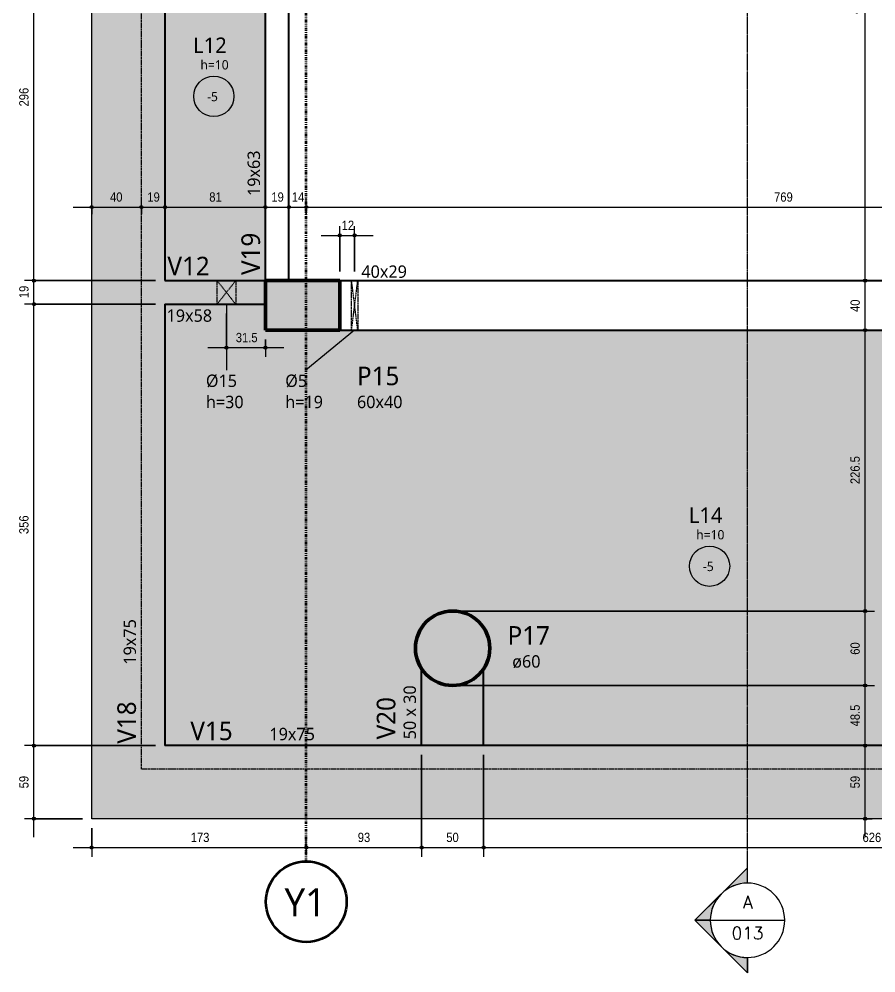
# Model space of a CAD drawing. Header units: centimetres. Extents: x -1968 to 25888, y -1244 to 84208.
# Drawn here: x -1238 to -547, y -1244 to -475 of the extents above; entities that cross this region are included whole.
import ezdxf

# ---------------------------------------------------------------- set-up
doc = ezdxf.new("R2010")
doc.units = ezdxf.units.CM
for name, pattern in [('Aligning Line', [0.635, 0.3175, -0.3175]), ('Centro de 6 mm', [1.32, 0.6, -0.24, 0.24, -0.24]), ('Dash dot', [1.5875, 0.635, -0.47625, 0, -0.47625]), ('Traço', [0.635, 0.3175, -0.3175])]:
    doc.linetypes.add(name, pattern=pattern)
for name, color, linetype, lineweight in [('A-ANNO-DIMS', 7, 'Continuous', 9), ('A-ANNO-DIMS-50', 7, 'Continuous', 9), ('A-FLOR', 7, 'Continuous', 18), ('A-FLOR-IDEN', 7, 'Continuous', 9), ('A-GENM', 7, 'Continuous', 18), ('A-GENM-HDLN', 7, 'Traço', 18), ('A-GENM-IDEN', 7, 'Continuous', 9), ('G-ANNO-SYMB', 7, 'Continuous', 9), ('S-BEAM', 7, 'Continuous', 18), ('S-BEAM-IDEN', 7, 'Continuous', 9), ('S-COLS', 7, 'Continuous', 18), ('S-COLS-IDEN', 7, 'Continuous', 9), ('S-GRID', 7, 'Continuous', 9), ('S-GRID-IDEN', 7, 'Continuous', 9)]:
    doc.layers.add(name, color=color, linetype=linetype, lineweight=lineweight)
doc.layers.add('A-DETL', color=7, linetype='Continuous', lineweight=18, true_color=0x00a600)
doc.styles.add('Fira Sans', font='', dxfattribs={"width": 0.9, "height": 7.5})
doc.styles.add('Gadugi', font='gadugi.ttf', dxfattribs={"height": 10})
doc.styles.add('Gadugi_1', font='gadugi.ttf', dxfattribs={"height": 15})
doc.styles.add('Gadugi_2', font='gadugi.ttf', dxfattribs={"height": 7.5})
doc.styles.add('Gadugi_3', font='gadugi.ttf', dxfattribs={"height": 12.5})
doc.styles.add('Gadugi_5', font='gadugi.ttf', dxfattribs={"height": 22.5})
doc.styles.add('RomanD', font='romand__.ttf', dxfattribs={"height": 10})
doc.styles.get('Fira Sans').set_extended_font_data('Fira Sans')
doc.dimstyles.new('PED_R80_1_5mm_ACIMA_As_ESQ__R00', dxfattribs={"dimscale": 30.48, "dimtxt": 10.229846, "dimasz": 0.328084, "dimexe": 0.246063, "dimexo": 0.246063, "dimgap": 0.049213, "dimtad": 1, "dimdec": 1, "dimrnd": 0.5, "dimdsep": 46, "dimtxsty": 'Fira Sans', "dimblk1": 'DOTSMALL', "dimblk2": 'DOTSMALL', "dimsah": 1, "dimcen": 0.09, "dimdle": 0.492126, "dimazin": 0, "dimtfac": 1, "dimtdec": 4, "dimtix": 1, "dimtmove": 0, "dimatfit": 3, "dimfxl": 1, "dimtvp": 1, "dimtolj": 1, "dimtzin": 0, "dimarcsym": 2})

# ---------------------------------------------------------------- blocks, each defined once
blk = doc.blocks.new('PED_FURO_CIRCULAR_R04_2020 _INSTÂNCIA_ - FURO CIRC-3757155-PL100 - FORMA DO PAVIMENTO TIPO')
at = {"layer": 'A-GENM-HDLN'}
for p, q in [((7.5, -9.5), (-7.5, 9.5)), ((-7.5, -9.5), (7.5, 9.5)), ((-7.5, -9.5), (-7.5, 9.5)), ((7.5, 9.5), (7.5, -9.5))]:
    blk.add_line(p, q, dxfattribs=at)
blk = doc.blocks.new('PED_FURO_CIRCULAR_R04_2020 _INSTÂNCIA_ - FURO CIRC-3759319-PL100 - FORMA DO PAVIMENTO TIPO')
at = {"layer": 'A-GENM-HDLN'}
for p, q in [((2.5, -20), (-2.5, 20)), ((-2.5, -20), (2.5, 20)), ((-2.5, -20), (-2.5, 20)), ((2.5, 20), (2.5, -20))]:
    blk.add_line(p, q, dxfattribs=at)
blk = doc.blocks.new('PED_TAG_LAJE_R01 - TÍTULO_ESPESSURA_REBAIXO-2413107-PL100 - FORMA DO PAVIMENTO TIPO')
at = {"layer": 'A-FLOR-IDEN'}
blk.add_circle((-0.046, -0.667), 0.325, dxfattribs=at)
blk = doc.blocks.new('Corte - M_Cabeça do corte - Preenchida-2060824-PL100 - FORMA DO PAVIMENTO TIPO')
at = {"layer": 'G-ANNO-SYMB'}
h = blk.add_hatch(color=256, dxfattribs=at)
edge = h.paths.add_edge_path(flags=0)
edge.add_line((-0.6, 0.849), (-0.6, 0.6))
edge.add_arc((-0.6, 0), 0.6, 90, 135)
edge.add_line((-1.024, 0.424), (-0.6, 0.849))
h = blk.add_hatch(color=256, dxfattribs=at)
edge = h.paths.add_edge_path(flags=0)
edge.add_line((-0.6, 0.849), (-0.176, 0.424))
edge.add_arc((-0.6, 0), 0.6, 45, 90)
edge.add_line((-0.6, 0.6), (-0.6, 0.849))
h = blk.add_hatch(color=256, dxfattribs=at)
edge = h.paths.add_edge_path(flags=0)
edge.add_line((-1.449, 0), (-1.024, 0.424))
edge.add_arc((-0.6, 0), 0.6, 135, 180)
edge.add_line((-1.2, 0), (-1.449, 0))
h = blk.add_hatch(color=256, dxfattribs=at)
edge = h.paths.add_edge_path(flags=0)
edge.add_line((0.249, 0), (0, 0))
edge.add_arc((-0.6, 0), 0.6, 360, 405)
edge.add_line((-0.176, 0.424), (0.249, 0))
for p, q in [((-0.6, 0.849), (-1.449, 0)), ((-0.6, 0.849), (-1.024, 0.424)), ((-0.6, 0.849), (0.249, 0)), ((-0.6, 0.6), (-0.6, 0.849)), ((-0.6, 0.849), (-0.6, 0.6)), ((-0.176, 0.424), (-0.6, 0.849)), ((-1.024, 0.424), (-1.449, 0)), ((0.249, 0), (-0.176, 0.424)), ((-1.449, 0), (-1.2, 0)), ((0, 0), (0.249, 0)), ((-1.2, 0), (-1.449, 0)), ((0, 0), (0.249, 0))]:
    blk.add_line(p, q, dxfattribs=at)
for start, end in [(360, 180), (90, 135), (45, 90), (135, 180), (360, 45), (180, 360)]:
    blk.add_arc((-0.6, 0), 0.6, start, end, dxfattribs=at)
blk = doc.blocks.new('Eixo - Y1-2173029-PL100 - FORMA DO PAVIMENTO TIPO')
at = {"layer": 'S-GRID-IDEN', "color": 6, "lineweight": 35, "true_color": 0xff00ff}
blk.add_circle((0, 0), 0.65, dxfattribs=at)
blk = doc.blocks.new('DIMBLOCK1-PL100 - FORMA DO PAVIMENTO TIPO')
at = {"layer": 'A-ANNO-DIMS-50', "true_color": 0x000032}
h = blk.add_hatch(color=178, dxfattribs=at)
edge = h.paths.add_edge_path(flags=0)
edge.add_arc((-1226.08, -1060.75), 1.25, 0, 360)
h = blk.add_hatch(color=178, dxfattribs=at)
edge = h.paths.add_edge_path(flags=0)
edge.add_arc((-1226.08, -1119.75), 1.25, 0, 360)
at = {"layer": 'A-ANNO-DIMS-50', "color": 178, "true_color": 0x000032}
for p, q in [((-1128, -1060.75), (-1233.58, -1060.75)), ((-1226.08, -1134.75), (-1226.08, -1060.75)), ((-1226.08, -1060.75), (-1128, -1060.75)), ((-1187, -1119.75), (-1233.58, -1119.75)), ((-1226.08, -1119.75), (-1187, -1119.75))]:
    blk.add_line(p, q, dxfattribs=at)
for centre in [(-1226.08, -1060.75), (-1226.08, -1119.75)]:
    blk.add_circle(centre, 1.25, dxfattribs=at)
at = {"layer": 'A-ANNO-DIMS-50', "color": 0, "insert": (-1237.97, -1095.23), "char_height": 7.5, "width": 11.9611, "attachment_point": 1, "rotation": 90, "line_spacing_factor": 1.049215, "style": 'Fira Sans'}
blk.add_mtext('59', dxfattribs=at)
blk = doc.blocks.new('_DotSmall')
at = {"color": 0, "linetype": 'ByBlock', "const_width": 0.5}
blk.add_lwpolyline([(-0.0625, 0, 1), (0.0625, 0, 1)], format="xyb", close=True, dxfattribs=at)
blk = doc.blocks.new('DIMBLOCK2-PL100 - FORMA DO PAVIMENTO TIPO')
at = {"layer": 'A-ANNO-DIMS-50', "true_color": 0x000032}
h = blk.add_hatch(color=178, dxfattribs=at)
edge = h.paths.add_edge_path(flags=0)
edge.add_arc((-1226.08, -704.75), 1.25, 0, 360)
h = blk.add_hatch(color=178, dxfattribs=at)
edge = h.paths.add_edge_path(flags=0)
edge.add_arc((-1226.08, -1060.75), 1.25, 0, 360)
at = {"layer": 'A-ANNO-DIMS-50', "color": 178, "true_color": 0x000032}
for p, q in [((-1128, -704.75), (-1233.58, -704.75)), ((-1226.08, -1060.75), (-1226.08, -704.75)), ((-1226.08, -704.75), (-1128, -704.75)), ((-1128, -1060.75), (-1233.58, -1060.75)), ((-1226.08, -1060.75), (-1128, -1060.75))]:
    blk.add_line(p, q, dxfattribs=at)
for centre in [(-1226.08, -704.75), (-1226.08, -1060.75)]:
    blk.add_circle(centre, 1.25, dxfattribs=at)
at = {"layer": 'A-ANNO-DIMS-50', "color": 0, "insert": (-1237.97, -890.16), "char_height": 7.5, "width": 17.7842, "attachment_point": 1, "rotation": 90, "line_spacing_factor": 1.049215, "style": 'Fira Sans'}
blk.add_mtext('356', dxfattribs=at)
blk = doc.blocks.new('DIMBLOCK3-PL100 - FORMA DO PAVIMENTO TIPO')
at = {"layer": 'A-ANNO-DIMS-50', "true_color": 0x000032}
h = blk.add_hatch(color=178, dxfattribs=at)
edge = h.paths.add_edge_path(flags=0)
edge.add_arc((-1226.08, -685.75), 1.25, 0, 360)
h = blk.add_hatch(color=178, dxfattribs=at)
edge = h.paths.add_edge_path(flags=0)
edge.add_arc((-1226.08, -704.75), 1.25, 0, 360)
at = {"layer": 'A-ANNO-DIMS-50', "color": 178, "true_color": 0x000032}
for p, q in [((-1128, -685.75), (-1233.58, -685.75)), ((-1226.08, -704.75), (-1226.08, -685.75)), ((-1226.08, -685.75), (-1128, -685.75)), ((-1128, -704.75), (-1233.58, -704.75)), ((-1226.08, -704.75), (-1128, -704.75))]:
    blk.add_line(p, q, dxfattribs=at)
for centre in [(-1226.08, -685.75), (-1226.08, -704.75)]:
    blk.add_circle(centre, 1.25, dxfattribs=at)
at = {"layer": 'A-ANNO-DIMS-50', "color": 0, "insert": (-1237.97, -699.91), "char_height": 7.5, "width": 11.1741, "attachment_point": 1, "rotation": 90, "line_spacing_factor": 1.049215, "style": 'Fira Sans'}
blk.add_mtext('19', dxfattribs=at)
blk = doc.blocks.new('DIMBLOCK4-PL100 - FORMA DO PAVIMENTO TIPO')
at = {"layer": 'A-ANNO-DIMS-50', "true_color": 0x000032}
h = blk.add_hatch(color=178, dxfattribs=at)
edge = h.paths.add_edge_path(flags=0)
edge.add_arc((-1226.08, -389.75), 1.25, 0, 360)
h = blk.add_hatch(color=178, dxfattribs=at)
edge = h.paths.add_edge_path(flags=0)
edge.add_arc((-1226.08, -685.75), 1.25, 0, 360)
at = {"layer": 'A-ANNO-DIMS-50', "color": 178, "true_color": 0x000032}
for p, q in [((-1147, -389.75), (-1233.58, -389.75)), ((-1226.08, -685.75), (-1226.08, -389.75)), ((-1226.08, -389.75), (-1147, -389.75)), ((-1128, -685.75), (-1233.58, -685.75)), ((-1226.08, -685.75), (-1128, -685.75))]:
    blk.add_line(p, q, dxfattribs=at)
for centre in [(-1226.08, -389.75), (-1226.08, -685.75)]:
    blk.add_circle(centre, 1.25, dxfattribs=at)
at = {"layer": 'A-ANNO-DIMS-50', "color": 0, "insert": (-1237.97, -545.23), "char_height": 7.5, "width": 17.9416, "attachment_point": 1, "rotation": 90, "line_spacing_factor": 1.049215, "style": 'Fira Sans'}
blk.add_mtext('296', dxfattribs=at)
blk = doc.blocks.new('DIMBLOCK15-PL100 - FORMA DO PAVIMENTO TIPO')
at = {"layer": 'A-ANNO-DIMS-50', "true_color": 0x000032}
h = blk.add_hatch(color=178, dxfattribs=at)
edge = h.paths.add_edge_path(flags=0)
edge.add_arc((-555.81, -1060.75), 1.25, 0, 360)
h = blk.add_hatch(color=178, dxfattribs=at)
edge = h.paths.add_edge_path(flags=0)
edge.add_arc((-555.81, -1119.75), 1.25, 0, 360)
at = {"layer": 'A-ANNO-DIMS-50', "color": 178, "true_color": 0x000032}
for p, q in [((-550.08, -1060.75), (-563.31, -1060.75)), ((-555.81, -1134.75), (-555.81, -1060.75)), ((-555.81, -1060.75), (-550.08, -1060.75)), ((-550.08, -1119.75), (-563.31, -1119.75)), ((-555.81, -1119.75), (-550.08, -1119.75))]:
    blk.add_line(p, q, dxfattribs=at)
for centre in [(-555.81, -1060.75), (-555.81, -1119.75)]:
    blk.add_circle(centre, 1.25, dxfattribs=at)
at = {"layer": 'A-ANNO-DIMS-50', "color": 0, "insert": (-567.7, -1095.23), "char_height": 7.5, "width": 11.9611, "attachment_point": 1, "rotation": 90, "line_spacing_factor": 1.049215, "style": 'Fira Sans'}
blk.add_mtext('59', dxfattribs=at)
blk = doc.blocks.new('DIMBLOCK16-PL100 - FORMA DO PAVIMENTO TIPO')
at = {"layer": 'A-ANNO-DIMS-50', "true_color": 0x000032}
h = blk.add_hatch(color=178, dxfattribs=at)
edge = h.paths.add_edge_path(flags=0)
edge.add_arc((-555.81, -1012.25), 1.25, 0, 360)
h = blk.add_hatch(color=178, dxfattribs=at)
edge = h.paths.add_edge_path(flags=0)
edge.add_arc((-555.81, -1060.75), 1.25, 0, 360)
at = {"layer": 'A-ANNO-DIMS-50', "color": 178, "true_color": 0x000032}
for p, q in [((-881, -1012.25), (-548.31, -1012.25)), ((-555.81, -1012.25), (-881, -1012.25)), ((-555.81, -1060.75), (-555.81, -1012.25)), ((-550.08, -1060.75), (-563.31, -1060.75)), ((-555.81, -1060.75), (-550.08, -1060.75))]:
    blk.add_line(p, q, dxfattribs=at)
for centre in [(-555.81, -1012.25), (-555.81, -1060.75)]:
    blk.add_circle(centre, 1.25, dxfattribs=at)
at = {"layer": 'A-ANNO-DIMS-50', "color": 0, "insert": (-567.7, -1045.29), "char_height": 7.5, "width": 21.0892, "attachment_point": 1, "rotation": 90, "line_spacing_factor": 1.049215, "style": 'Fira Sans'}
blk.add_mtext('48.5', dxfattribs=at)
blk = doc.blocks.new('DIMBLOCK17-PL100 - FORMA DO PAVIMENTO TIPO')
at = {"layer": 'A-ANNO-DIMS-50', "true_color": 0x000032}
h = blk.add_hatch(color=178, dxfattribs=at)
edge = h.paths.add_edge_path(flags=0)
edge.add_arc((-555.81, -952.25), 1.25, 0, 360)
h = blk.add_hatch(color=178, dxfattribs=at)
edge = h.paths.add_edge_path(flags=0)
edge.add_arc((-555.81, -1012.25), 1.25, 0, 360)
at = {"layer": 'A-ANNO-DIMS-50', "color": 178, "true_color": 0x000032}
for p, q in [((-881, -952.25), (-548.31, -952.25)), ((-555.81, -952.25), (-881, -952.25)), ((-555.81, -1012.25), (-555.81, -952.25)), ((-881, -1012.25), (-548.31, -1012.25)), ((-555.81, -1012.25), (-881, -1012.25))]:
    blk.add_line(p, q, dxfattribs=at)
for centre in [(-555.81, -952.25), (-555.81, -1012.25)]:
    blk.add_circle(centre, 1.25, dxfattribs=at)
at = {"layer": 'A-ANNO-DIMS-50', "color": 0, "insert": (-567.7, -987.5), "char_height": 7.5, "width": 12.5906, "attachment_point": 1, "rotation": 90, "line_spacing_factor": 1.049215, "style": 'Fira Sans'}
blk.add_mtext('60', dxfattribs=at)
blk = doc.blocks.new('DIMBLOCK18-PL100 - FORMA DO PAVIMENTO TIPO')
at = {"layer": 'A-ANNO-DIMS-50', "true_color": 0x000032}
h = blk.add_hatch(color=178, dxfattribs=at)
edge = h.paths.add_edge_path(flags=0)
edge.add_arc((-555.81, -725.75), 1.25, 0, 360)
h = blk.add_hatch(color=178, dxfattribs=at)
edge = h.paths.add_edge_path(flags=0)
edge.add_arc((-555.81, -952.25), 1.25, 0, 360)
at = {"layer": 'A-ANNO-DIMS-50', "color": 178, "true_color": 0x000032}
for p, q in [((-550.08, -725.75), (-563.31, -725.75)), ((-555.81, -952.25), (-555.81, -725.75)), ((-555.81, -725.75), (-550.08, -725.75)), ((-881, -952.25), (-548.31, -952.25)), ((-555.81, -952.25), (-881, -952.25))]:
    blk.add_line(p, q, dxfattribs=at)
for centre in [(-555.81, -725.75), (-555.81, -952.25)]:
    blk.add_circle(centre, 1.25, dxfattribs=at)
at = {"layer": 'A-ANNO-DIMS-50', "color": 0, "insert": (-567.7, -849.89), "char_height": 7.5, "width": 26.1255, "attachment_point": 1, "rotation": 90, "line_spacing_factor": 1.049215, "style": 'Fira Sans'}
blk.add_mtext('226.5', dxfattribs=at)
blk = doc.blocks.new('DIMBLOCK19-PL100 - FORMA DO PAVIMENTO TIPO')
at = {"layer": 'A-ANNO-DIMS-50', "true_color": 0x000032}
h = blk.add_hatch(color=178, dxfattribs=at)
edge = h.paths.add_edge_path(flags=0)
edge.add_arc((-555.81, -685.75), 1.25, 0, 360)
h = blk.add_hatch(color=178, dxfattribs=at)
edge = h.paths.add_edge_path(flags=0)
edge.add_arc((-555.81, -725.75), 1.25, 0, 360)
at = {"layer": 'A-ANNO-DIMS-50', "color": 178, "true_color": 0x000032}
for p, q in [((-550.08, -685.75), (-563.31, -685.75)), ((-555.81, -725.75), (-555.81, -685.75)), ((-555.81, -685.75), (-550.08, -685.75)), ((-550.08, -725.75), (-563.31, -725.75)), ((-555.81, -725.75), (-550.08, -725.75))]:
    blk.add_line(p, q, dxfattribs=at)
for centre in [(-555.81, -685.75), (-555.81, -725.75)]:
    blk.add_circle(centre, 1.25, dxfattribs=at)
at = {"layer": 'A-ANNO-DIMS-50', "color": 0, "insert": (-567.7, -711), "char_height": 7.5, "width": 12.5906, "attachment_point": 1, "rotation": 90, "line_spacing_factor": 1.049215, "style": 'Fira Sans'}
blk.add_mtext('40', dxfattribs=at)
blk = doc.blocks.new('DIMBLOCK20-PL100 - FORMA DO PAVIMENTO TIPO')
at = {"layer": 'A-ANNO-DIMS-50', "true_color": 0x000032}
h = blk.add_hatch(color=178, dxfattribs=at)
edge = h.paths.add_edge_path(flags=0)
edge.add_arc((-555.81, -234.25), 1.25, 0, 360)
h = blk.add_hatch(color=178, dxfattribs=at)
edge = h.paths.add_edge_path(flags=0)
edge.add_arc((-555.81, -685.75), 1.25, 0, 360)
at = {"layer": 'A-ANNO-DIMS-50', "color": 178, "true_color": 0x000032}
for p, q in [((-550.08, -234.25), (-563.31, -234.25)), ((-555.81, -685.75), (-555.81, -234.25)), ((-555.81, -234.25), (-550.08, -234.25)), ((-550.08, -685.75), (-563.31, -685.75)), ((-555.81, -685.75), (-550.08, -685.75))]:
    blk.add_line(p, q, dxfattribs=at)
for centre in [(-555.81, -234.25), (-555.81, -685.75)]:
    blk.add_circle(centre, 1.25, dxfattribs=at)
at = {"layer": 'A-ANNO-DIMS-50', "color": 0, "insert": (-567.7, -470.69), "char_height": 7.5, "width": 25.6533, "attachment_point": 1, "rotation": 90, "line_spacing_factor": 1.049215, "style": 'Fira Sans'}
blk.add_mtext('451.5', dxfattribs=at)
blk = doc.blocks.new('DIMBLOCK143-PL100 - FORMA DO PAVIMENTO TIPO')
at = {"layer": 'A-ANNO-DIMS-50', "true_color": 0x000032}
h = blk.add_hatch(color=178, dxfattribs=at)
edge = h.paths.add_edge_path(flags=0)
edge.add_arc((-1179.5, -626.44), 1.25, 0, 360)
h = blk.add_hatch(color=178, dxfattribs=at)
edge = h.paths.add_edge_path(flags=0)
edge.add_arc((-1139.5, -626.44), 1.25, 0, 360)
at = {"layer": 'A-ANNO-DIMS-50', "color": 178, "true_color": 0x000032}
for p, q in [((-1179.5, -632.18), (-1179.5, -618.94)), ((-1139.5, -632.18), (-1139.5, -618.94)), ((-1194.5, -626.44), (-1139.5, -626.44)), ((-1179.5, -626.44), (-1179.5, -632.18)), ((-1139.5, -626.44), (-1139.5, -632.18))]:
    blk.add_line(p, q, dxfattribs=at)
for centre in [(-1179.5, -626.44), (-1139.5, -626.44)]:
    blk.add_circle(centre, 1.25, dxfattribs=at)
at = {"layer": 'A-ANNO-DIMS-50', "color": 0, "insert": (-1164.75, -614.56), "char_height": 7.5, "width": 12.5906, "attachment_point": 1, "rotation": 0.00004, "line_spacing_factor": 1.049215, "style": 'Fira Sans'}
blk.add_mtext('40', dxfattribs=at)
blk = doc.blocks.new('DIMBLOCK144-PL100 - FORMA DO PAVIMENTO TIPO')
at = {"layer": 'A-ANNO-DIMS-50', "true_color": 0x000032}
h = blk.add_hatch(color=178, dxfattribs=at)
edge = h.paths.add_edge_path(flags=0)
edge.add_arc((-1139.5, -626.44), 1.25, 0, 360)
h = blk.add_hatch(color=178, dxfattribs=at)
edge = h.paths.add_edge_path(flags=0)
edge.add_arc((-1120.5, -626.44), 1.25, 0, 360)
at = {"layer": 'A-ANNO-DIMS-50', "color": 178, "true_color": 0x000032}
for p, q in [((-1139.5, -632.18), (-1139.5, -618.94)), ((-1120.5, -632.18), (-1120.5, -618.94)), ((-1139.5, -626.44), (-1120.5, -626.44)), ((-1139.5, -626.44), (-1139.5, -632.18)), ((-1120.5, -626.44), (-1120.5, -632.18))]:
    blk.add_line(p, q, dxfattribs=at)
for centre in [(-1139.5, -626.44), (-1120.5, -626.44)]:
    blk.add_circle(centre, 1.25, dxfattribs=at)
at = {"layer": 'A-ANNO-DIMS-50', "color": 0, "insert": (-1134.66, -614.56), "char_height": 7.5, "width": 11.1741, "attachment_point": 1, "rotation": 0.00004, "line_spacing_factor": 1.049215, "style": 'Fira Sans'}
blk.add_mtext('19', dxfattribs=at)
blk = doc.blocks.new('DIMBLOCK145-PL100 - FORMA DO PAVIMENTO TIPO')
at = {"layer": 'A-ANNO-DIMS-50', "true_color": 0x000032}
h = blk.add_hatch(color=178, dxfattribs=at)
edge = h.paths.add_edge_path(flags=0)
edge.add_arc((-1120.5, -626.44), 1.25, 0, 360)
h = blk.add_hatch(color=178, dxfattribs=at)
edge = h.paths.add_edge_path(flags=0)
edge.add_arc((-1039.5, -626.44), 1.25, 0, 360)
at = {"layer": 'A-ANNO-DIMS-50', "color": 178, "true_color": 0x000032}
for p, q in [((-1120.5, -632.18), (-1120.5, -618.94)), ((-1039.5, -632.18), (-1039.5, -618.94)), ((-1120.5, -626.44), (-1039.5, -626.44)), ((-1120.5, -626.44), (-1120.5, -632.18)), ((-1039.5, -626.44), (-1039.5, -632.18))]:
    blk.add_line(p, q, dxfattribs=at)
for centre in [(-1120.5, -626.44), (-1039.5, -626.44)]:
    blk.add_circle(centre, 1.25, dxfattribs=at)
at = {"layer": 'A-ANNO-DIMS-50', "color": 0, "insert": (-1084.72, -614.56), "char_height": 7.5, "width": 11.3315, "attachment_point": 1, "rotation": 0.00004, "line_spacing_factor": 1.049215, "style": 'Fira Sans'}
blk.add_mtext('81', dxfattribs=at)
blk = doc.blocks.new('DIMBLOCK146-PL100 - FORMA DO PAVIMENTO TIPO')
at = {"layer": 'A-ANNO-DIMS-50', "true_color": 0x000032}
h = blk.add_hatch(color=178, dxfattribs=at)
edge = h.paths.add_edge_path(flags=0)
edge.add_arc((-1039.5, -626.44), 1.25, 0, 360)
h = blk.add_hatch(color=178, dxfattribs=at)
edge = h.paths.add_edge_path(flags=0)
edge.add_arc((-1020.5, -626.44), 1.25, 0, 360)
at = {"layer": 'A-ANNO-DIMS-50', "color": 178, "true_color": 0x000032}
for p, q in [((-1039.5, -632.18), (-1039.5, -618.94)), ((-1020.5, -632.18), (-1020.5, -618.94)), ((-1039.5, -626.44), (-1020.5, -626.44)), ((-1039.5, -626.44), (-1039.5, -632.18)), ((-1020.5, -626.44), (-1020.5, -632.18))]:
    blk.add_line(p, q, dxfattribs=at)
for centre in [(-1039.5, -626.44), (-1020.5, -626.44)]:
    blk.add_circle(centre, 1.25, dxfattribs=at)
at = {"layer": 'A-ANNO-DIMS-50', "color": 0, "insert": (-1034.66, -614.56), "char_height": 7.5, "width": 11.1741, "attachment_point": 1, "rotation": 0.00004, "line_spacing_factor": 1.049215, "style": 'Fira Sans'}
blk.add_mtext('19', dxfattribs=at)
blk = doc.blocks.new('DIMBLOCK147-PL100 - FORMA DO PAVIMENTO TIPO')
at = {"layer": 'A-ANNO-DIMS-50', "true_color": 0x000032}
h = blk.add_hatch(color=178, dxfattribs=at)
edge = h.paths.add_edge_path(flags=0)
edge.add_arc((-1020.5, -626.44), 1.25, 0, 360)
h = blk.add_hatch(color=178, dxfattribs=at)
edge = h.paths.add_edge_path(flags=0)
edge.add_arc((-1006.5, -626.44), 1.25, 0, 360)
at = {"layer": 'A-ANNO-DIMS-50', "color": 178, "true_color": 0x000032}
for p, q in [((-1020.5, -632.18), (-1020.5, -618.94)), ((-1006.5, -632.18), (-1006.5, -618.94)), ((-1020.5, -626.44), (-1006.5, -626.44)), ((-1020.5, -626.44), (-1020.5, -632.18)), ((-1006.5, -626.44), (-1006.5, -632.18))]:
    blk.add_line(p, q, dxfattribs=at)
for centre in [(-1020.5, -626.44), (-1006.5, -626.44)]:
    blk.add_circle(centre, 1.25, dxfattribs=at)
at = {"layer": 'A-ANNO-DIMS-50', "color": 0, "insert": (-1018.16, -614.56), "char_height": 7.5, "width": 11.1741, "attachment_point": 1, "rotation": 0.00004, "line_spacing_factor": 1.049215, "style": 'Fira Sans'}
blk.add_mtext('14', dxfattribs=at)
blk = doc.blocks.new('DIMBLOCK148-PL100 - FORMA DO PAVIMENTO TIPO')
at = {"layer": 'A-ANNO-DIMS-50', "true_color": 0x000032}
h = blk.add_hatch(color=178, dxfattribs=at)
edge = h.paths.add_edge_path(flags=0)
edge.add_arc((-1006.5, -626.44), 1.25, 0, 360)
h = blk.add_hatch(color=178, dxfattribs=at)
edge = h.paths.add_edge_path(flags=0)
edge.add_arc((-237.5, -626.44), 1.25, 0, 360)
at = {"layer": 'A-ANNO-DIMS-50', "color": 178, "true_color": 0x000032}
for p, q in [((-1006.5, -632.18), (-1006.5, -618.94)), ((-237.5, -678.25), (-237.5, -618.94)), ((-1006.5, -626.44), (-237.5, -626.44)), ((-1006.5, -626.44), (-1006.5, -632.18)), ((-237.5, -626.44), (-237.5, -678.25))]:
    blk.add_line(p, q, dxfattribs=at)
for centre in [(-1006.5, -626.44), (-237.5, -626.44)]:
    blk.add_circle(centre, 1.25, dxfattribs=at)
at = {"layer": 'A-ANNO-DIMS-50', "color": 0, "insert": (-629.28, -614.56), "char_height": 7.5, "width": 17.4694, "attachment_point": 1, "rotation": 0.00004, "line_spacing_factor": 1.049215, "style": 'Fira Sans'}
blk.add_mtext('769', dxfattribs=at)
blk = doc.blocks.new('DIMBLOCK161-PL100 - FORMA DO PAVIMENTO TIPO')
at = {"layer": 'A-ANNO-DIMS-50', "true_color": 0x000032}
h = blk.add_hatch(color=178, dxfattribs=at)
edge = h.paths.add_edge_path(flags=0)
edge.add_arc((-1179.5, -1142.94), 1.25, 0, 360)
h = blk.add_hatch(color=178, dxfattribs=at)
edge = h.paths.add_edge_path(flags=0)
edge.add_arc((-1006.5, -1142.94), 1.25, 0, 360)
at = {"layer": 'A-ANNO-DIMS-50', "color": 178, "true_color": 0x000032}
for p, q in [((-1179.5, -1127.25), (-1179.5, -1150.44)), ((-1179.5, -1142.94), (-1179.5, -1127.25)), ((-1006.5, -1148.67), (-1006.5, -1135.44)), ((-1194.5, -1142.94), (-1006.5, -1142.94)), ((-1006.5, -1142.94), (-1006.5, -1148.67))]:
    blk.add_line(p, q, dxfattribs=at)
for centre in [(-1179.5, -1142.94), (-1006.5, -1142.94)]:
    blk.add_circle(centre, 1.25, dxfattribs=at)
at = {"layer": 'A-ANNO-DIMS-50', "color": 0, "insert": (-1099.69, -1131.06), "char_height": 7.5, "width": 16.053, "attachment_point": 1, "rotation": 0.00004, "line_spacing_factor": 1.049215, "style": 'Fira Sans'}
blk.add_mtext('173', dxfattribs=at)
blk = doc.blocks.new('DIMBLOCK162-PL100 - FORMA DO PAVIMENTO TIPO')
at = {"layer": 'A-ANNO-DIMS-50', "true_color": 0x000032}
h = blk.add_hatch(color=178, dxfattribs=at)
edge = h.paths.add_edge_path(flags=0)
edge.add_arc((-1006.5, -1142.94), 1.25, 0, 360)
h = blk.add_hatch(color=178, dxfattribs=at)
edge = h.paths.add_edge_path(flags=0)
edge.add_arc((-913.5, -1142.94), 1.25, 0, 360)
at = {"layer": 'A-ANNO-DIMS-50', "color": 178, "true_color": 0x000032}
for p, q in [((-913.5, -1068.25), (-913.5, -1150.44)), ((-913.5, -1142.94), (-913.5, -1068.25)), ((-1006.5, -1148.67), (-1006.5, -1135.44)), ((-1006.5, -1142.94), (-913.5, -1142.94)), ((-1006.5, -1142.94), (-1006.5, -1148.67))]:
    blk.add_line(p, q, dxfattribs=at)
for centre in [(-1006.5, -1142.94), (-913.5, -1142.94)]:
    blk.add_circle(centre, 1.25, dxfattribs=at)
at = {"layer": 'A-ANNO-DIMS-50', "color": 0, "insert": (-964.98, -1131.06), "char_height": 7.5, "width": 11.9611, "attachment_point": 1, "rotation": 0.00004, "line_spacing_factor": 1.049215, "style": 'Fira Sans'}
blk.add_mtext('93', dxfattribs=at)
blk = doc.blocks.new('DIMBLOCK163-PL100 - FORMA DO PAVIMENTO TIPO')
at = {"layer": 'A-ANNO-DIMS-50', "true_color": 0x000032}
h = blk.add_hatch(color=178, dxfattribs=at)
edge = h.paths.add_edge_path(flags=0)
edge.add_arc((-913.5, -1142.94), 1.25, 0, 360)
h = blk.add_hatch(color=178, dxfattribs=at)
edge = h.paths.add_edge_path(flags=0)
edge.add_arc((-863.5, -1142.94), 1.25, 0, 360)
at = {"layer": 'A-ANNO-DIMS-50', "color": 178, "true_color": 0x000032}
for p, q in [((-913.5, -1068.25), (-913.5, -1150.44)), ((-913.5, -1142.94), (-913.5, -1068.25)), ((-863.5, -1068.25), (-863.5, -1150.44)), ((-863.5, -1142.94), (-863.5, -1068.25)), ((-913.5, -1142.94), (-863.5, -1142.94))]:
    blk.add_line(p, q, dxfattribs=at)
for centre in [(-913.5, -1142.94), (-863.5, -1142.94)]:
    blk.add_circle(centre, 1.25, dxfattribs=at)
at = {"layer": 'A-ANNO-DIMS-50', "color": 0, "insert": (-893.61, -1131.06), "char_height": 7.5, "width": 12.2758, "attachment_point": 1, "rotation": 0.00004, "line_spacing_factor": 1.049215, "style": 'Fira Sans'}
blk.add_mtext('50', dxfattribs=at)
blk = doc.blocks.new('DIMBLOCK164-PL100 - FORMA DO PAVIMENTO TIPO')
at = {"layer": 'A-ANNO-DIMS-50', "true_color": 0x000032}
h = blk.add_hatch(color=178, dxfattribs=at)
edge = h.paths.add_edge_path(flags=0)
edge.add_arc((-863.5, -1142.94), 1.25, 0, 360)
h = blk.add_hatch(color=178, dxfattribs=at)
edge = h.paths.add_edge_path(flags=0)
edge.add_arc((-237.5, -1142.94), 1.25, 0, 360)
at = {"layer": 'A-ANNO-DIMS-50', "color": 178, "true_color": 0x000032}
for p, q in [((-863.5, -1068.25), (-863.5, -1150.44)), ((-863.5, -1142.94), (-863.5, -1068.25)), ((-237.5, -1087.25), (-237.5, -1150.44)), ((-237.5, -1142.94), (-237.5, -1087.25)), ((-863.5, -1142.94), (-237.5, -1142.94))]:
    blk.add_line(p, q, dxfattribs=at)
for centre in [(-863.5, -1142.94), (-237.5, -1142.94)]:
    blk.add_circle(centre, 1.25, dxfattribs=at)
at = {"layer": 'A-ANNO-DIMS-50', "color": 0, "insert": (-557.98, -1131.06), "char_height": 7.5, "width": 17.9416, "attachment_point": 1, "rotation": 0.00004, "line_spacing_factor": 1.049215, "style": 'Fira Sans'}
blk.add_mtext('626', dxfattribs=at)
blk = doc.blocks.new('DIMBLOCK192-PL100 - FORMA DO PAVIMENTO TIPO')
at = {"layer": 'A-ANNO-DIMS-50', "true_color": 0x000032}
h = blk.add_hatch(color=178, dxfattribs=at)
edge = h.paths.add_edge_path(flags=0)
edge.add_arc((-1070.89, -739.79), 1.25, 0, 360)
h = blk.add_hatch(color=178, dxfattribs=at)
edge = h.paths.add_edge_path(flags=0)
edge.add_arc((-1039.5, -739.79), 1.25, 0, 360)
at = {"layer": 'A-ANNO-DIMS-50', "color": 178, "true_color": 0x000032}
for p, q in [((-1070.89, -712.25), (-1070.89, -747.29)), ((-1070.89, -739.79), (-1070.89, -712.25)), ((-1039.5, -733.25), (-1039.5, -747.29)), ((-1039.5, -739.79), (-1039.5, -733.25)), ((-1085.89, -739.79), (-1024.5, -739.79))]:
    blk.add_line(p, q, dxfattribs=at)
for centre in [(-1070.89, -739.79), (-1039.5, -739.79)]:
    blk.add_circle(centre, 1.25, dxfattribs=at)
at = {"layer": 'A-ANNO-DIMS-50', "color": 0, "insert": (-1063.33, -727.91), "char_height": 7.5, "width": 19.5154, "attachment_point": 1, "line_spacing_factor": 1.049215, "style": 'Fira Sans'}
blk.add_mtext('31.5', dxfattribs=at)
blk = doc.blocks.new('DIMBLOCK193-PL100 - FORMA DO PAVIMENTO TIPO')
at = {"layer": 'A-ANNO-DIMS-50', "true_color": 0x000032}
h = blk.add_hatch(color=178, dxfattribs=at)
edge = h.paths.add_edge_path(flags=0)
edge.add_arc((-979.5, -649.26), 1.25, 0, 360)
h = blk.add_hatch(color=178, dxfattribs=at)
edge = h.paths.add_edge_path(flags=0)
edge.add_arc((-967.49, -649.26), 1.25, 0, 360)
at = {"layer": 'A-ANNO-DIMS-50', "color": 178, "true_color": 0x000032}
for p, q in [((-979.5, -678.25), (-979.5, -641.76)), ((-967.49, -678.25), (-967.49, -641.76)), ((-994.5, -649.26), (-952.49, -649.26)), ((-979.5, -649.26), (-979.5, -678.25)), ((-967.49, -649.26), (-967.49, -678.25))]:
    blk.add_line(p, q, dxfattribs=at)
for centre in [(-979.5, -649.26), (-967.49, -649.26)]:
    blk.add_circle(centre, 1.25, dxfattribs=at)
at = {"layer": 'A-ANNO-DIMS-50', "color": 0, "insert": (-977.96, -637.37), "char_height": 7.5, "width": 10.702, "attachment_point": 1, "line_spacing_factor": 1.049215, "style": 'Fira Sans'}
blk.add_mtext('12', dxfattribs=at)

msp = doc.modelspace()

# ---------------------------------------------------------------- hatches: boundary and pattern name
at = {"layer": 'A-FLOR', "true_color": 0xe6b8b7}
msp.add_hatch(color=9, dxfattribs=at).paths.add_polyline_path([(131.7, -1119.75), (1179.5, -1119.75), (1179.5, -214.75), (1139.5, -214.75), (1139.5, -1079.75), (-1139.5, -1079.75), (-1139.5, -214.75), (-1179.5, -214.75), (-1179.5, -1119.75), (-58.6, -1119.75)], flags=0)
at = {"layer": 'A-FLOR', "true_color": 0xd9d9d9}
for points in [[(-1119.54, -685.75), (-1039.5, -685.75), (-1039.5, -389.75), (-1079.55, -389.75), (-1079.55, -404.68), (-1094.55, -404.68), (-1094.55, -389.75), (-1120.5, -389.75), (-1120.5, -685.75)], [(-863.5, -1060.75), (-237.5, -1060.75), (-237.5, -856.7), (-252.5, -856.7), (-252.5, -808.7), (-237.5, -808.7), (-237.5, -725.75), (-1039.5, -725.75), (-1039.5, -704.75), (-1120.5, -704.75), (-1120.5, -1060.75), (-913.5, -1060.75), (-913.5, -998.83), (-916.24, -993.67), (-917.93, -988.07), (-918.5, -982.25), (-917.92, -976.4), (-916.22, -970.77), (-913.44, -965.58), (-909.71, -961.04), (-905.17, -957.31), (-899.98, -954.53), (-894.35, -952.83), (-888.5, -952.25), (-882.65, -952.83), (-877.02, -954.53), (-871.83, -957.31), (-867.29, -961.04), (-863.56, -965.58), (-860.78, -970.77), (-859.08, -976.4), (-858.5, -982.25), (-859.08, -988.1), (-860.78, -993.73), (-863.5, -998.92), (-863.5, -1021.64)]]:
    msp.add_hatch(color=254, dxfattribs=at).paths.add_polyline_path(points, flags=0)
at = {"layer": 'S-BEAM', "true_color": 0xccffcc}
for points in [[(-1139.5, -1079.75), (-1120.5, -1079.75), (-1120.5, -389.75), (-1139.5, -389.75), (-1139.5, -1021.64)], [(-237.5, -1079.75), (-237.5, -1060.75), (-1120.5, -1060.75), (-1120.5, -1079.75), (-439.21, -1079.75)]]:
    msp.add_hatch(color=254, dxfattribs=at).paths.add_polyline_path(points, flags=0)
at = {"layer": 'S-BEAM', "true_color": 0xd9d9d9}
for points in [[(-1120.5, -704.75), (-1039.5, -704.75), (-1039.5, -685.75), (-1120.5, -685.75)], [(-913.5, -1060.75), (-863.5, -1060.75), (-863.56, -998.92), (-867.4, -1003.55), (-871.83, -1007.19), (-877.02, -1009.97), (-882.65, -1011.67), (-888.5, -1012.25), (-894.37, -1011.67), (-900.02, -1009.95), (-905.22, -1007.16), (-909.77, -1003.41), (-913.5, -998.92), (-913.5, -1021.64)]]:
    msp.add_hatch(color=254, dxfattribs=at).paths.add_polyline_path(points, flags=0)
at = {"layer": 'S-COLS', "true_color": 0x808080}
for points in [[(-1039.5, -725.75), (-979.5, -725.75), (-979.5, -685.75), (-1039.5, -685.75)], [(-888.5, -1012.25), (-882.65, -1011.67), (-877.02, -1009.97), (-871.83, -1007.19), (-867.29, -1003.46), (-863.56, -998.92), (-860.78, -993.73), (-859.08, -988.1), (-858.5, -982.25), (-859.08, -976.4), (-860.78, -970.77), (-863.56, -965.58), (-867.4, -960.95), (-871.83, -957.31), (-877.02, -954.53), (-882.65, -952.83), (-888.5, -952.25), (-894.35, -952.83), (-899.98, -954.53), (-905.17, -957.31), (-909.71, -961.04), (-913.44, -965.58), (-916.22, -970.77), (-917.92, -976.4), (-918.5, -982.25), (-917.92, -988.1), (-916.22, -993.73), (-913.44, -998.92), (-909.71, -1003.46), (-905.17, -1007.19), (-899.98, -1009.97), (-894.35, -1011.67)]]:
    msp.add_hatch(color=8, dxfattribs=at).paths.add_polyline_path(points, flags=0)

# ---------------------------------------------------------------- linework, layer by layer
at = {"layer": 'A-DETL', "color": 7, "linetype": 'Aligning Line'}
for p, q in [((-1139.5, -1079.75), (-1139.5, -214.75)), ((1139.5, -1079.75), (-1139.5, -1079.75))]:
    msp.add_line(p, q, dxfattribs=at)
at = {"layer": 'A-FLOR'}
for p, q in [((-1179.5, -1119.75), (-1179.5, -214.75)), ((1179.5, -1119.75), (-1179.5, -1119.75))]:
    msp.add_line(p, q, dxfattribs=at)
for start, end in [(200.60054, 202.37154), (210.30878, 213.55731), (326.44269, 329.69122), (337.62846, 339.39946)]:
    msp.add_arc((-888.5, -982.25), 30, start, end, dxfattribs=at)
at = {"layer": 'A-GENM-IDEN'}
for p, q in [((-1070.89, -704.75), (-1070.89, -757.96)), ((-967.49, -725.75), (-1006.92, -757.96))]:
    msp.add_line(p, q, dxfattribs=at)
at = {"layer": 'G-ANNO-SYMB', "linetype": 'Centro de 6 mm'}
msp.add_line((-650.73, -1171.69), (-650.73, 475.68), dxfattribs=at)
at = {"layer": 'G-ANNO-SYMB'}
msp.add_line((-680.73, -1201.69), (-620.73, -1201.69), dxfattribs=at)
at = {"layer": 'S-BEAM', "lineweight": 25}
for p, q in [((-1120.5, -389.75), (-1120.5, -685.75)), ((-1039.5, -685.75), (-1039.5, -389.75)), ((-1020.5, -685.75), (-1020.5, -389.75)), ((-1120.5, -685.75), (-1039.5, -685.75)), ((-979.5, -685.75), (-237.5, -685.75)), ((-1120.5, -704.75), (-1120.5, -1060.75)), ((-1120.5, -704.75), (-1039.5, -704.75)), ((-979.5, -725.75), (-237.5, -725.75)), ((-913.5, -1060.75), (-913.5, -998.83)), ((-863.5, -1060.75), (-863.5, -998.83)), ((-237.5, -1060.75), (-1120.5, -1060.75))]:
    msp.add_line(p, q, dxfattribs=at)
for start, end in [(223.04945, 224.84585), (235.39348, 236.13439), (303.86561, 304.60652), (315.15415, 316.95055)]:
    msp.add_arc((-888.5, -982.25), 30, start, end, dxfattribs=at)
at = {"layer": 'S-COLS', "lineweight": 50}
for p, q in [((-1039.5, -725.75), (-1039.5, -685.75)), ((-1039.5, -685.75), (-979.5, -685.75)), ((-979.5, -685.75), (-979.5, -725.75)), ((-979.5, -725.75), (-1039.5, -725.75))]:
    msp.add_line(p, q, dxfattribs=at)
for start, end in [(0, 180), (180, 0)]:
    msp.add_arc((-888.5, -982.25), 30, start, end, dxfattribs=at)
at = {"layer": 'S-GRID', "color": 6, "linetype": 'Dash dot', "lineweight": 35, "true_color": 0xff00ff}
msp.add_line((-1006.5, -1154.18), (-1006.5, 506.75), dxfattribs=at)

# ---------------------------------------------------------------- block references
at = {"layer": 'A-FLOR-IDEN', "xscale": 49.99999999999998, "yscale": 49.99999999999998, "zscale": 49.99999999999998}
for p in [(-1078.74, -503.74), (-679, -882.75)]:
    msp.add_blockref('PED_TAG_LAJE_R01 - TÍTULO_ESPESSURA_REBAIXO-2413107-PL100 - FORMA DO PAVIMENTO TIPO', p, dxfattribs=at)
at = {"layer": 'A-GENM', "linetype": 'Traço'}
for name, p in [('PED_FURO_CIRCULAR_R04_2020 _INSTÂNCIA_ - FURO CIRC-3757155-PL100 - FORMA DO PAVIMENTO TIPO', (-1070.89, -695.25)), ('PED_FURO_CIRCULAR_R04_2020 _INSTÂNCIA_ - FURO CIRC-3759319-PL100 - FORMA DO PAVIMENTO TIPO', (-967.49, -705.75))]:
    msp.add_blockref(name, p, dxfattribs=at)
at = {"layer": 'G-ANNO-SYMB', "xscale": 49.99999999999998, "yscale": 49.99999999999998, "zscale": 49.99999999999998, "rotation": 90}
msp.add_blockref('Corte - M_Cabeça do corte - Preenchida-2060824-PL100 - FORMA DO PAVIMENTO TIPO', (-650.73, -1171.69), dxfattribs=at)
at = {"layer": 'S-GRID-IDEN', "color": 6, "true_color": 0xff00ff, "xscale": 49.99999999999998, "yscale": 49.99999999999998, "zscale": 49.99999999999998}
msp.add_blockref('Eixo - Y1-2173029-PL100 - FORMA DO PAVIMENTO TIPO', (-1006.5, -1186.68), dxfattribs=at)

# ---------------------------------------------------------------- texts
at = {"layer": 'A-FLOR-IDEN', "attachment_point": 1}
for s, insert, char_height, width, style in [('L12', (-1097.77, -489.65), 12.5, 33.27, 'Gadugi_3'), ('h=10', (-1091.87, -507.93), 7.5, 29.6624, 'Gadugi_2'), ('-5', (-1086.46, -533.5), 7.5, 12.0253, 'Gadugi_2'), ('L14', (-698.02, -868.66), 12.5, 33.27, 'Gadugi_3'), ('h=10', (-692.13, -886.95), 7.5, 29.6624, 'Gadugi_2'), ('-5', (-686.71, -912.51), 7.5, 12.0253, 'Gadugi_2')]:
    msp.add_mtext(s, dxfattribs=dict(at, insert=insert, char_height=char_height, width=width, style=style))
at = {"layer": 'A-GENM-IDEN', "char_height": 10, "attachment_point": 1, "style": 'Gadugi'}
for s, insert, width in [('Ø15', (-1087.44, -761.52), 31.2658), ('Ø5', (-1023.47, -761.52), 22.0464), ('h=30', (-1087.44, -778.59), 39.6835), ('h=19', (-1023.47, -778.59), 39.6835)]:
    msp.add_mtext(s, dxfattribs=dict(at, insert=insert, width=width))
at = {"layer": 'G-ANNO-SYMB', "char_height": 10, "attachment_point": 1, "style": 'RomanD'}
for s, insert, width in [('A', (-654.29, -1182.07), 11.2236), ('013', (-663.54, -1207.01), 33.6709)]:
    msp.add_mtext(s, dxfattribs=dict(at, insert=insert, width=width))
at = {"layer": 'S-BEAM-IDEN', "attachment_point": 1, "rotation": 90}
for s, insert, char_height, width, style in [('19x63', (-1053.82, -617.47), 10, 44.8945, 'Gadugi'), ('V19', (-1058.85, -681.17), 15, 44.0928, 'Gadugi_1'), ('19x75', (-1153.82, -995.48), 10, 44.8945, 'Gadugi'), ('50 x 30', (-928.05, -1055.66), 10, 54.5147, 'Gadugi'), ('V20', (-949.68, -1055.71), 15, 44.0928, 'Gadugi_1'), ('V18', (-1158.85, -1059.19), 15, 44.0928, 'Gadugi_1')]:
    msp.add_mtext(s, dxfattribs=dict(at, insert=insert, char_height=char_height, width=width, style=style))
at = {"layer": 'S-BEAM-IDEN', "attachment_point": 1}
for s, insert, char_height, width, style in [('V12', (-1118.44, -666.48), 15, 44.0928, 'Gadugi_1'), ('40x29', (-962.08, -673.46), 10, 44.8945, 'Gadugi'), ('19x58', (-1119.14, -708.93), 10, 44.8945, 'Gadugi'), ('V15', (-1099.94, -1041.4), 15, 44.0928, 'Gadugi_1'), ('19x75', (-1036.23, -1046.43), 10, 44.8945, 'Gadugi')]:
    msp.add_mtext(s, dxfattribs=dict(at, insert=insert, char_height=char_height, width=width, style=style))
at = {"layer": 'S-COLS-IDEN', "attachment_point": 1}
for s, insert, char_height, width, style in [('P15', (-965.62, -755.1), 15, 42.4894, 'Gadugi_1'), ('60x40', (-965.62, -778.59), 10, 44.8945, 'Gadugi'), ('P17', (-844.19, -964.4), 15, 42.4894, 'Gadugi_1'), ('ø60', (-840.43, -987.89), 10, 28.4599, 'Gadugi')]:
    msp.add_mtext(s, dxfattribs=dict(at, insert=insert, char_height=char_height, width=width, style=style))
at = {"layer": 'S-GRID-IDEN', "color": 6, "true_color": 0xff00ff, "insert": (-1024.03, -1175.89), "char_height": 22.5, "width": 42.0886, "attachment_point": 1, "style": 'Gadugi_5'}
msp.add_mtext('Y1', dxfattribs=at)

# ---------------------------------------------------------------- dimensions: what is measured, and where the dimension line sits
at = {"layer": 'A-ANNO-DIMS', "color": 178, "true_color": 0x000032}
for base, p1, p2, angle, override, picture, middle in [((-555.81, -234.25), (-557.58, -685.75), (-557.58, -234.25), 90, {"dimpost": '<>', "dimfxl": 451.5}, 'DIMBLOCK20-PL100 - FORMA DO PAVIMENTO TIPO', (-561.13, -460)), ((-1226.08, -389.75), (-1120.5, -685.75), (-1139.5, -389.75), 90, {"dimpost": '<>', "dimfxl": 296.60917}, 'DIMBLOCK4-PL100 - FORMA DO PAVIMENTO TIPO', (-1231.45, -537.75)), ((-1139.5, -626.44), (-1179.5, -624.68), (-1139.5, -624.68), 0.00004, {"dimpost": '<>', "dimfxl": 40.000323}, 'DIMBLOCK143-PL100 - FORMA DO PAVIMENTO TIPO', (-1159.5, -621.13)), ((-1120.5, -626.44), (-1139.5, -624.68), (-1120.5, -624.68), 0.00004, {"dimpost": '<>', "dimfxl": 19}, 'DIMBLOCK144-PL100 - FORMA DO PAVIMENTO TIPO', (-1130, -621.07)), ((-1039.5, -626.44), (-1120.5, -624.68), (-1039.5, -624.68), 0.00004, {"dimpost": '<>', "dimfxl": 81}, 'DIMBLOCK145-PL100 - FORMA DO PAVIMENTO TIPO', (-1080, -621.13)), ((-1020.5, -626.44), (-1039.5, -624.68), (-1020.5, -624.68), 0.00004, {"dimpost": '<>', "dimfxl": 19}, 'DIMBLOCK146-PL100 - FORMA DO PAVIMENTO TIPO', (-1030, -621.07)), ((-1006.5, -626.44), (-1020.5, -624.68), (-1006.5, -624.68), 0.00004, {"dimpost": '<>', "dimfxl": 13.999978}, 'DIMBLOCK147-PL100 - FORMA DO PAVIMENTO TIPO', (-1013.5, -621.19)), ((-237.5, -626.44), (-1006.5, -624.68), (-237.5, -685.75), 0.00004, {"dimpost": '<>', "dimfxl": 771.421537}, 'DIMBLOCK148-PL100 - FORMA DO PAVIMENTO TIPO', (-622, -621.07)), ((-1226.08, -685.75), (-1120.5, -704.75), (-1120.5, -685.75), 90, {"dimpost": '<>', "dimfxl": 19}, 'DIMBLOCK3-PL100 - FORMA DO PAVIMENTO TIPO', (-1231.45, -695.25)), ((-555.81, -685.75), (-557.58, -725.75), (-557.58, -685.75), 90, {"dimpost": '<>', "dimfxl": 40}, 'DIMBLOCK19-PL100 - FORMA DO PAVIMENTO TIPO', (-561.13, -705.75)), ((-1226.08, -704.75), (-1120.5, -1060.75), (-1120.5, -704.75), 90, {"dimpost": '<>', "dimfxl": 356}, 'DIMBLOCK2-PL100 - FORMA DO PAVIMENTO TIPO', (-1231.4, -882.75)), ((-555.81, -725.75), (-888.5, -952.25), (-557.58, -725.75), 90, {"dimpost": '<>', "dimfxl": 401.013005}, 'DIMBLOCK18-PL100 - FORMA DO PAVIMENTO TIPO', (-561.13, -839)), ((-555.81, -952.25), (-888.5, -1012.25), (-888.5, -952.25), 90, {"dimpost": '<>', "dimfxl": 60}, 'DIMBLOCK17-PL100 - FORMA DO PAVIMENTO TIPO', (-561.13, -982.25)), ((-555.81, -1012.25), (-557.58, -1060.75), (-888.5, -1012.25), 90, {"dimpost": '<>', "dimfxl": 334.456918}, 'DIMBLOCK16-PL100 - FORMA DO PAVIMENTO TIPO', (-561.13, -1036.5)), ((-1226.08, -1060.75), (-1179.5, -1119.75), (-1120.5, -1060.75), 90, {"dimpost": '<>', "dimfxl": 83.4386}, 'DIMBLOCK1-PL100 - FORMA DO PAVIMENTO TIPO', (-1231.45, -1090.25)), ((-913.5, -1142.94), (-1006.5, -1141.17), (-913.5, -1060.75), 0.00004, {"dimpost": '<>', "dimfxl": 122.951648}, 'DIMBLOCK162-PL100 - FORMA DO PAVIMENTO TIPO', (-960, -1137.57)), ((-863.5, -1142.94), (-913.5, -1060.75), (-863.5, -1060.75), 0.00004, {"dimpost": '<>', "dimfxl": 50}, 'DIMBLOCK163-PL100 - FORMA DO PAVIMENTO TIPO', (-888.5, -1137.63)), ((-237.5, -1142.94), (-863.5, -1060.75), (-237.5, -1079.75), 0.00004, {"dimpost": '<>', "dimfxl": 626.288272}, 'DIMBLOCK164-PL100 - FORMA DO PAVIMENTO TIPO', (-550.5, -1137.63)), ((-555.81, -1060.75), (-557.58, -1119.75), (-557.58, -1060.75), 90, {"dimpost": '<>', "dimfxl": 59}, 'DIMBLOCK15-PL100 - FORMA DO PAVIMENTO TIPO', (-561.18, -1090.25)), ((-1006.5, -1142.94), (-1179.5, -1119.75), (-1006.5, -1141.17), 0.00004, {"dimpost": '<>', "dimfxl": 174.321548}, 'DIMBLOCK161-PL100 - FORMA DO PAVIMENTO TIPO', (-1093, -1137.63))]:
    dim = msp.add_linear_dim(base=base, p1=p1, p2=p2, angle=angle, dimstyle='PED_R80_1_5mm_ACIMA_As_ESQ__R00', override=override, dxfattribs=at)
    dim.commit()
    dim.dimension.update_dxf_attribs({"geometry": picture, "text_midpoint": middle})
for base, p1, p2, override, picture, middle in [((-967.49, -649.26), (-979.5, -685.75), (-967.49, -685.75), {"dimpost": '<>', "dimfxl": 12.007682}, 'DIMBLOCK193-PL100 - FORMA DO PAVIMENTO TIPO', (-973.5, -644.01)), ((-1039.5, -739.79), (-1070.89, -704.75), (-1039.5, -725.75), {"dimpost": '<>', "dimfxl": 37.769627}, 'DIMBLOCK192-PL100 - FORMA DO PAVIMENTO TIPO', (-1055.2, -734.48))]:
    dim = msp.add_linear_dim(base=base, p1=p1, p2=p2, dimstyle='PED_R80_1_5mm_ACIMA_As_ESQ__R00', override=override, dxfattribs=at)
    dim.commit()
    dim.dimension.update_dxf_attribs({"geometry": picture, "text_midpoint": middle})

doc.saveas('drawing.dxf')
